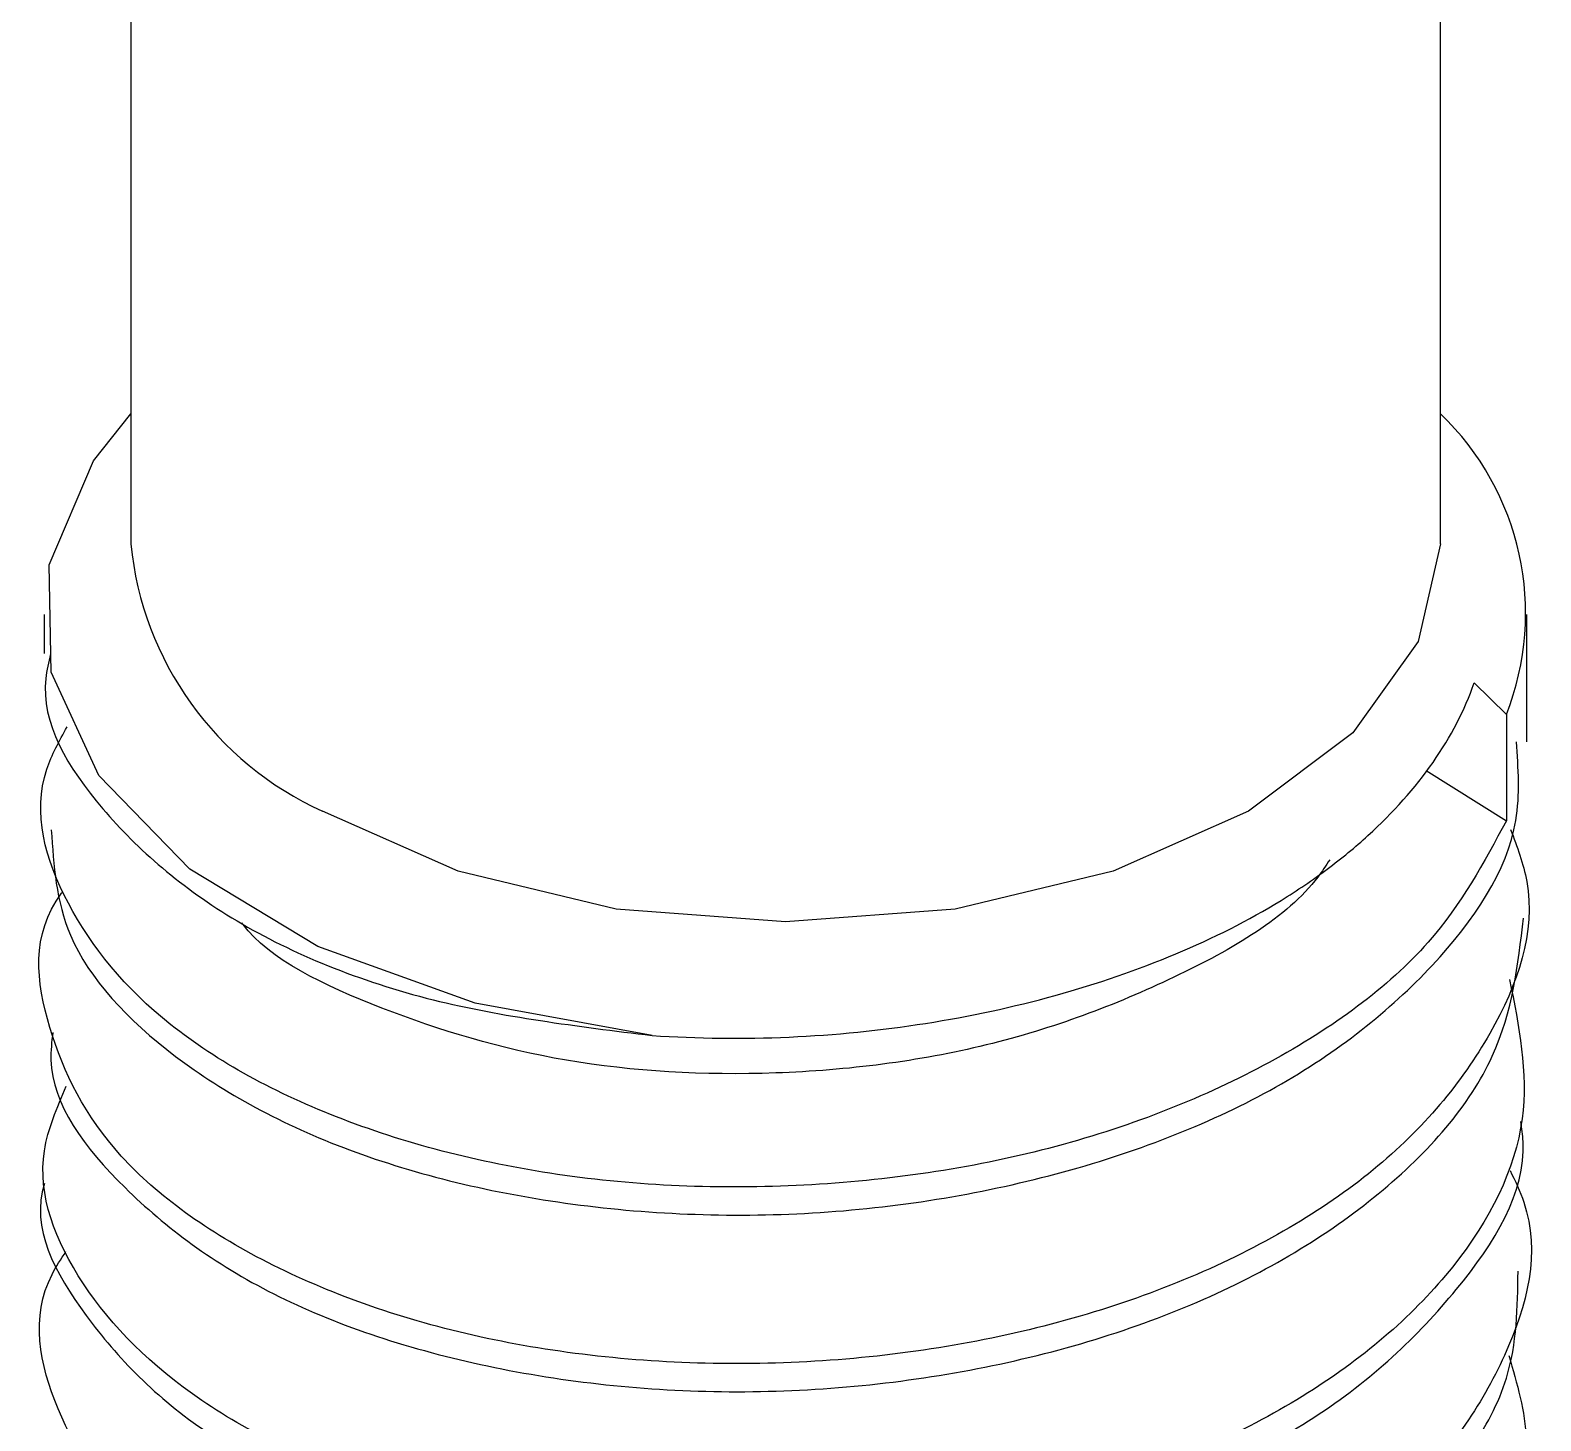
# Model space of a CAD drawing. Extents: x -976302 to -776254, y 5665 to 231437.
# Drawn here: x -788532.5 to -788470.9, y 90293.9 to 90350.5 of the extents above; entities that cross this region are included whole.
import ezdxf

# ---------------------------------------------------------------- set-up
doc = ezdxf.new("R2010")
doc.units = 0
doc.header["$LTSCALE"] = 1000
doc.header["$MEASUREMENT"] = 0
doc.layers.add('暖通', color=7, linetype='Continuous')

msp = doc.modelspace()

# ---------------------------------------------------------------- linework, layer by layer
at = {"layer": '暖通', "color": 7}
for p, q in [((-788528.358, 90417.298), (-788528.358, 90329.578)), ((-788528.358, 90417.298), (-788528.358, 90329.578)), ((-788528.358, 90417.298), (-788528.358, 90329.578)), ((-788528.358, 90417.298), (-788528.358, 90329.578)), ((-788475.019, 90329.578), (-788475.019, 90417.298)), ((-788475.019, 90329.578), (-788475.019, 90417.298)), ((-788475.019, 90329.578), (-788475.019, 90417.298)), ((-788475.019, 90329.578), (-788475.019, 90417.298)), ((-788531.881, 90326.702), (-788531.881, 90325.108)), ((-788531.881, 90326.702), (-788531.881, 90325.108)), ((-788531.881, 90326.702), (-788531.881, 90325.108)), ((-788531.881, 90326.702), (-788531.881, 90325.108)), ((-788471.497, 90321.516), (-788471.497, 90326.702)), ((-788471.497, 90321.516), (-788471.497, 90326.702)), ((-788471.497, 90321.516), (-788471.497, 90326.702)), ((-788471.497, 90321.516), (-788471.497, 90326.702)), ((-788473.645, 90323.911), (-788472.333, 90322.627)), ((-788473.645, 90323.911), (-788472.333, 90322.627)), ((-788472.333, 90322.627), (-788472.333, 90318.302)), ((-788472.333, 90322.627), (-788472.333, 90318.302)), ((-788475.601, 90320.342), (-788472.333, 90318.302)), ((-788475.601, 90320.342), (-788472.333, 90318.302)), ((-788475.601, 90320.342), (-788472.333, 90318.302)), ((-788475.601, 90320.342), (-788472.333, 90318.302))]:
    msp.add_line(p, q, dxfattribs=at)
at = {"layer": '暖通', "color": 7, "flags": 128}
for points in [[(-788507.127, 90309.557), (-788514.33, 90310.874), (-788520.741, 90313.181), (-788525.96, 90316.335), (-788529.658, 90320.139), (-788531.605, 90324.353), (-788531.678, 90328.714), (-788529.874, 90332.95), (-788528.358, 90334.872)], [(-788507.127, 90309.557), (-788514.33, 90310.874), (-788520.741, 90313.181), (-788525.96, 90316.335), (-788529.658, 90320.139), (-788531.605, 90324.353), (-788531.678, 90328.714), (-788529.874, 90332.95), (-788528.358, 90334.872)], [(-788507.127, 90309.557), (-788514.33, 90310.874), (-788520.741, 90313.181), (-788525.96, 90316.335), (-788529.658, 90320.139), (-788531.605, 90324.353), (-788531.678, 90328.714), (-788529.874, 90332.95), (-788528.358, 90334.872)], [(-788507.127, 90309.557), (-788514.33, 90310.874), (-788520.741, 90313.181), (-788525.96, 90316.335), (-788529.658, 90320.139), (-788531.605, 90324.353), (-788531.678, 90328.714), (-788529.874, 90332.95), (-788528.358, 90334.872)], [(-788475.019, 90329.578), (-788475.928, 90325.593), (-788478.592, 90321.88), (-788482.83, 90318.691), (-788488.354, 90316.244), (-788494.786, 90314.706), (-788501.689, 90314.182), (-788508.591, 90314.706), (-788515.023, 90316.244), (-788520.547, 90318.691)], [(-788475.019, 90329.578), (-788475.928, 90325.593), (-788478.592, 90321.88), (-788482.83, 90318.691), (-788488.354, 90316.244), (-788494.786, 90314.706), (-788501.689, 90314.182), (-788508.591, 90314.706), (-788515.023, 90316.244), (-788520.547, 90318.691)], [(-788475.019, 90329.578), (-788475.928, 90325.593), (-788478.592, 90321.88), (-788482.83, 90318.691), (-788488.354, 90316.244), (-788494.786, 90314.706), (-788501.689, 90314.182), (-788508.591, 90314.706), (-788515.023, 90316.244), (-788520.547, 90318.691)], [(-788475.019, 90329.578), (-788475.928, 90325.593), (-788478.592, 90321.88), (-788482.83, 90318.691), (-788488.354, 90316.244), (-788494.786, 90314.706), (-788501.689, 90314.182), (-788508.591, 90314.706), (-788515.023, 90316.244), (-788520.547, 90318.691)]]:
    msp.add_lwpolyline(points, dxfattribs=at)
at = {"layer": '暖通', "color": 7}
for centre, radius, start, end in [((-788482.793, 90326.75), 11.243, 338.49004, 46.25537), ((-788482.793, 90326.75), 11.243, 338.49004, 46.25537), ((-788515.036, 90330.891), 13.387, 185.62978, 245.69036), ((-788515.036, 90330.891), 13.387, 185.62978, 245.69036)]:
    msp.add_arc(centre, radius, start, end, dxfattribs=at)
for points, knots in [([(-788531.624, 90325.092), (-788531.704, 90324.759), (-788532.224, 90322.608), (-788529.842, 90318.662), (-788524.505, 90314.008), (-788516.517, 90310.719), (-788510.182, 90309.935), (-788507.127, 90309.557)], [0, 0, 0, 0, 0.044564, 0.287569, 0.530636, 0.773636, 1, 1, 1, 1]), ([(-788531.624, 90325.092), (-788531.704, 90324.759), (-788532.224, 90322.608), (-788529.842, 90318.662), (-788524.505, 90314.008), (-788516.517, 90310.719), (-788510.182, 90309.935), (-788507.127, 90309.557)], [0, 0, 0, 0, 0.044564, 0.287569, 0.530636, 0.773636, 1, 1, 1, 1]), ([(-788531.624, 90325.092), (-788531.704, 90324.759), (-788532.224, 90322.608), (-788529.842, 90318.662), (-788524.505, 90314.008), (-788516.517, 90310.719), (-788510.182, 90309.935), (-788507.127, 90309.557)], [0, 0, 0, 0, 0.044564, 0.287569, 0.530636, 0.773636, 1, 1, 1, 1]), ([(-788531.624, 90325.092), (-788531.704, 90324.759), (-788532.224, 90322.608), (-788529.842, 90318.662), (-788524.505, 90314.008), (-788516.517, 90310.719), (-788510.182, 90309.935), (-788507.127, 90309.557)], [0, 0, 0, 0, 0.044564, 0.287569, 0.530636, 0.773636, 1, 1, 1, 1]), ([(-788507.127, 90309.557), (-788505.268, 90309.434), (-788503.408, 90309.412), (-788499.685, 90309.577), (-788497.806, 90309.767), (-788494.177, 90310.337), (-788492.414, 90310.716), (-788488.992, 90311.663), (-788487.335, 90312.233), (-788484.264, 90313.523), (-788482.833, 90314.247), (-788480.85, 90315.464), (-788480.218, 90315.892), (-788479.038, 90316.772), (-788478.485, 90317.228), (-788476.938, 90318.635), (-788476.05, 90319.632), (-788474.59, 90321.726), (-788474.03, 90322.803), (-788473.645, 90323.911)], [0, 0, 0, 0, 0.125, 0.125, 0.25, 0.25, 0.375, 0.375, 0.5, 0.5, 0.625, 0.625, 0.6875, 0.6875, 0.75, 0.75, 0.875, 0.875, 1, 1, 1, 1]), ([(-788507.127, 90309.557), (-788505.268, 90309.434), (-788503.408, 90309.412), (-788499.685, 90309.577), (-788497.806, 90309.767), (-788494.177, 90310.337), (-788492.414, 90310.716), (-788488.992, 90311.663), (-788487.335, 90312.233), (-788484.264, 90313.523), (-788482.833, 90314.247), (-788480.85, 90315.464), (-788480.218, 90315.892), (-788479.038, 90316.772), (-788478.485, 90317.228), (-788476.938, 90318.635), (-788476.05, 90319.632), (-788474.59, 90321.726), (-788474.03, 90322.803), (-788473.645, 90323.911)], [0, 0, 0, 0, 0.125, 0.125, 0.25, 0.25, 0.375, 0.375, 0.5, 0.5, 0.625, 0.625, 0.6875, 0.6875, 0.75, 0.75, 0.875, 0.875, 1, 1, 1, 1]), ([(-788507.127, 90309.557), (-788505.268, 90309.434), (-788503.408, 90309.412), (-788499.685, 90309.577), (-788497.806, 90309.767), (-788494.177, 90310.337), (-788492.414, 90310.716), (-788488.992, 90311.663), (-788487.335, 90312.233), (-788484.264, 90313.523), (-788482.833, 90314.247), (-788480.85, 90315.464), (-788480.218, 90315.892), (-788479.038, 90316.772), (-788478.485, 90317.228), (-788476.938, 90318.635), (-788476.05, 90319.632), (-788474.59, 90321.726), (-788474.03, 90322.803), (-788473.645, 90323.911)], [0, 0, 0, 0, 0.125, 0.125, 0.25, 0.25, 0.375, 0.375, 0.5, 0.5, 0.625, 0.625, 0.6875, 0.6875, 0.75, 0.75, 0.875, 0.875, 1, 1, 1, 1]), ([(-788507.127, 90309.557), (-788505.268, 90309.434), (-788503.408, 90309.412), (-788499.685, 90309.577), (-788497.806, 90309.767), (-788494.177, 90310.337), (-788492.414, 90310.716), (-788488.992, 90311.663), (-788487.335, 90312.233), (-788484.264, 90313.523), (-788482.833, 90314.247), (-788480.85, 90315.464), (-788480.218, 90315.892), (-788479.038, 90316.772), (-788478.485, 90317.228), (-788476.938, 90318.635), (-788476.05, 90319.632), (-788474.59, 90321.726), (-788474.03, 90322.803), (-788473.645, 90323.911)], [0, 0, 0, 0, 0.125, 0.125, 0.25, 0.25, 0.375, 0.375, 0.5, 0.5, 0.625, 0.625, 0.6875, 0.6875, 0.75, 0.75, 0.875, 0.875, 1, 1, 1, 1]), ([(-788472.333, 90318.302), (-788473.242, 90316.607), (-788475.222, 90312.915), (-788481.653, 90308.227), (-788490.464, 90304.714), (-788500.606, 90303.16), (-788510.855, 90303.531), (-788520.059, 90305.883), (-788527.246, 90309.813), (-788531.316, 90314.831), (-788532.547, 90319.235), (-788531.27, 90321.549), (-788530.957, 90322.118)], [0, 0, 0, 0, 0.092576, 0.201565, 0.310546, 0.419562, 0.528548, 0.637557, 0.74654, 0.855531, 0.96453, 1, 1, 1, 1]), ([(-788472.333, 90318.302), (-788473.242, 90316.607), (-788475.222, 90312.915), (-788481.653, 90308.227), (-788490.464, 90304.714), (-788500.606, 90303.16), (-788510.855, 90303.531), (-788520.059, 90305.883), (-788527.246, 90309.813), (-788531.316, 90314.831), (-788532.547, 90319.235), (-788531.27, 90321.549), (-788530.957, 90322.118)], [0, 0, 0, 0, 0.092576, 0.201565, 0.310546, 0.419562, 0.528548, 0.637557, 0.74654, 0.855531, 0.96453, 1, 1, 1, 1]), ([(-788472.333, 90318.302), (-788473.242, 90316.607), (-788475.222, 90312.915), (-788481.653, 90308.227), (-788490.464, 90304.714), (-788500.606, 90303.16), (-788510.855, 90303.531), (-788520.059, 90305.883), (-788527.246, 90309.813), (-788531.316, 90314.831), (-788532.547, 90319.235), (-788531.27, 90321.549), (-788530.957, 90322.118)], [0, 0, 0, 0, 0.092576, 0.201565, 0.310546, 0.419562, 0.528548, 0.637557, 0.74654, 0.855531, 0.96453, 1, 1, 1, 1]), ([(-788472.333, 90318.302), (-788473.242, 90316.607), (-788475.222, 90312.915), (-788481.653, 90308.227), (-788490.464, 90304.714), (-788500.606, 90303.16), (-788510.855, 90303.531), (-788520.059, 90305.883), (-788527.246, 90309.813), (-788531.316, 90314.831), (-788532.547, 90319.235), (-788531.27, 90321.549), (-788530.957, 90322.118)], [0, 0, 0, 0, 0.092576, 0.201565, 0.310546, 0.419562, 0.528548, 0.637557, 0.74654, 0.855531, 0.96453, 1, 1, 1, 1]), ([(-788531.597, 90317.933), (-788531.503, 90316.483), (-788531.291, 90313.2), (-788526.944, 90308.515), (-788519.803, 90304.624), (-788510.515, 90302.384), (-788500.251, 90302.008), (-788490.158, 90303.712), (-788481.32, 90307.192), (-788474.958, 90312.257), (-788471.617, 90317.277), (-788471.847, 90320.443), (-788471.926, 90321.517)], [0, 0, 0, 0, 0.084964, 0.192458, 0.299933, 0.40741, 0.514904, 0.622378, 0.729882, 0.837355, 0.944849, 1, 1, 1, 1]), ([(-788531.597, 90317.933), (-788531.503, 90316.483), (-788531.291, 90313.2), (-788526.944, 90308.515), (-788519.803, 90304.624), (-788510.515, 90302.384), (-788500.251, 90302.008), (-788490.158, 90303.712), (-788481.32, 90307.192), (-788474.958, 90312.257), (-788471.617, 90317.277), (-788471.847, 90320.443), (-788471.926, 90321.517)], [0, 0, 0, 0, 0.084964, 0.192458, 0.299933, 0.40741, 0.514904, 0.622378, 0.729882, 0.837355, 0.944849, 1, 1, 1, 1]), ([(-788531.597, 90317.933), (-788531.503, 90316.483), (-788531.291, 90313.2), (-788526.944, 90308.515), (-788519.803, 90304.624), (-788510.515, 90302.384), (-788500.251, 90302.008), (-788490.158, 90303.712), (-788481.32, 90307.192), (-788474.958, 90312.257), (-788471.617, 90317.277), (-788471.847, 90320.443), (-788471.926, 90321.517)], [0, 0, 0, 0, 0.084964, 0.192458, 0.299933, 0.40741, 0.514904, 0.622378, 0.729882, 0.837355, 0.944849, 1, 1, 1, 1]), ([(-788531.597, 90317.933), (-788531.503, 90316.483), (-788531.291, 90313.2), (-788526.944, 90308.515), (-788519.803, 90304.624), (-788510.515, 90302.384), (-788500.251, 90302.008), (-788490.158, 90303.712), (-788481.32, 90307.192), (-788474.958, 90312.257), (-788471.617, 90317.277), (-788471.847, 90320.443), (-788471.926, 90321.517)], [0, 0, 0, 0, 0.084964, 0.192458, 0.299933, 0.40741, 0.514904, 0.622378, 0.729882, 0.837355, 0.944849, 1, 1, 1, 1]), ([(-788472.159, 90317.947), (-788471.896, 90317.245), (-788470.87, 90314.51), (-788472.604, 90309.509), (-788477.26, 90303.896), (-788484.903, 90299.436), (-788494.38, 90296.672), (-788504.7, 90295.884), (-788514.68, 90297.04), (-788523.168, 90300.089), (-788529.331, 90304.503), (-788531.986, 90309.807), (-788532.441, 90313.685), (-788531.151, 90315.386), (-788531.136, 90315.405)], [0, 0, 0, 0, 0.03333, 0.129877, 0.226445, 0.322989, 0.419542, 0.516097, 0.612643, 0.70921, 0.805753, 0.902324, 0.998871, 1, 1, 1, 1]), ([(-788472.159, 90317.947), (-788471.896, 90317.245), (-788470.87, 90314.51), (-788472.604, 90309.509), (-788477.26, 90303.896), (-788484.903, 90299.436), (-788494.38, 90296.672), (-788504.7, 90295.884), (-788514.68, 90297.04), (-788523.168, 90300.089), (-788529.331, 90304.503), (-788531.986, 90309.807), (-788532.441, 90313.685), (-788531.151, 90315.386), (-788531.136, 90315.405)], [0, 0, 0, 0, 0.03333, 0.129877, 0.226445, 0.322989, 0.419542, 0.516097, 0.612643, 0.70921, 0.805753, 0.902324, 0.998871, 1, 1, 1, 1]), ([(-788472.159, 90317.947), (-788471.896, 90317.245), (-788470.87, 90314.51), (-788472.604, 90309.509), (-788477.26, 90303.896), (-788484.903, 90299.436), (-788494.38, 90296.672), (-788504.7, 90295.884), (-788514.68, 90297.04), (-788523.168, 90300.089), (-788529.331, 90304.503), (-788531.986, 90309.807), (-788532.441, 90313.685), (-788531.151, 90315.386), (-788531.136, 90315.405)], [0, 0, 0, 0, 0.03333, 0.129877, 0.226445, 0.322989, 0.419542, 0.516097, 0.612643, 0.70921, 0.805753, 0.902324, 0.998871, 1, 1, 1, 1]), ([(-788472.159, 90317.947), (-788471.896, 90317.245), (-788470.87, 90314.51), (-788472.604, 90309.509), (-788477.26, 90303.896), (-788484.903, 90299.436), (-788494.38, 90296.672), (-788504.7, 90295.884), (-788514.68, 90297.04), (-788523.168, 90300.089), (-788529.331, 90304.503), (-788531.986, 90309.807), (-788532.441, 90313.685), (-788531.151, 90315.386), (-788531.136, 90315.405)], [0, 0, 0, 0, 0.03333, 0.129877, 0.226445, 0.322989, 0.419542, 0.516097, 0.612643, 0.70921, 0.805753, 0.902324, 0.998871, 1, 1, 1, 1]), ([(-788479.529, 90316.715), (-788479.685, 90316.475), (-788480.931, 90314.558), (-788485.73, 90311.754), (-788493.326, 90308.877), (-788502.098, 90307.765), (-788510.838, 90308.256), (-788518.248, 90310.52), (-788522.758, 90312.671), (-788523.821, 90314.122), (-788523.838, 90314.145)], [0, 0, 0, 0, 0.023248, 0.185586, 0.347917, 0.510292, 0.672623, 0.835004, 0.997332, 1, 1, 1, 1]), ([(-788479.529, 90316.715), (-788479.685, 90316.475), (-788480.931, 90314.558), (-788485.73, 90311.754), (-788493.326, 90308.877), (-788502.098, 90307.765), (-788510.838, 90308.256), (-788518.248, 90310.52), (-788522.758, 90312.671), (-788523.821, 90314.122), (-788523.838, 90314.145)], [0, 0, 0, 0, 0.023248, 0.185586, 0.347917, 0.510292, 0.672623, 0.835004, 0.997332, 1, 1, 1, 1]), ([(-788479.529, 90316.715), (-788479.685, 90316.475), (-788480.931, 90314.558), (-788485.73, 90311.754), (-788493.326, 90308.877), (-788502.098, 90307.765), (-788510.838, 90308.256), (-788518.248, 90310.52), (-788522.758, 90312.671), (-788523.821, 90314.122), (-788523.838, 90314.145)], [0, 0, 0, 0, 0.023248, 0.185586, 0.347917, 0.510292, 0.672623, 0.835004, 0.997332, 1, 1, 1, 1]), ([(-788479.529, 90316.715), (-788479.685, 90316.475), (-788480.931, 90314.558), (-788485.73, 90311.754), (-788493.326, 90308.877), (-788502.098, 90307.765), (-788510.838, 90308.256), (-788518.248, 90310.52), (-788522.758, 90312.671), (-788523.821, 90314.122), (-788523.838, 90314.145)], [0, 0, 0, 0, 0.023248, 0.185586, 0.347917, 0.510292, 0.672623, 0.835004, 0.997332, 1, 1, 1, 1]), ([(-788531.539, 90309.677), (-788531.581, 90309.305), (-788531.829, 90307.105), (-788528.924, 90303.226), (-788522.982, 90298.779), (-788514.346, 90295.875), (-788504.353, 90294.716), (-788494.046, 90295.62), (-788484.586, 90298.426), (-788477.137, 90302.91), (-788472.313, 90308.45), (-788471.856, 90312.434), (-788471.639, 90314.331)], [0, 0, 0, 0, 0.022324, 0.132065, 0.24182, 0.351552, 0.461323, 0.571061, 0.680815, 0.790554, 0.90029, 1, 1, 1, 1]), ([(-788531.539, 90309.677), (-788531.581, 90309.305), (-788531.829, 90307.105), (-788528.924, 90303.226), (-788522.982, 90298.779), (-788514.346, 90295.875), (-788504.353, 90294.716), (-788494.046, 90295.62), (-788484.586, 90298.426), (-788477.137, 90302.91), (-788472.313, 90308.45), (-788471.856, 90312.434), (-788471.639, 90314.331)], [0, 0, 0, 0, 0.022324, 0.132065, 0.24182, 0.351552, 0.461323, 0.571061, 0.680815, 0.790554, 0.90029, 1, 1, 1, 1]), ([(-788531.539, 90309.677), (-788531.581, 90309.305), (-788531.829, 90307.105), (-788528.924, 90303.226), (-788522.982, 90298.779), (-788514.346, 90295.875), (-788504.353, 90294.716), (-788494.046, 90295.62), (-788484.586, 90298.426), (-788477.137, 90302.91), (-788472.313, 90308.45), (-788471.856, 90312.434), (-788471.639, 90314.331)], [0, 0, 0, 0, 0.022324, 0.132065, 0.24182, 0.351552, 0.461323, 0.571061, 0.680815, 0.790554, 0.90029, 1, 1, 1, 1]), ([(-788531.539, 90309.677), (-788531.581, 90309.305), (-788531.829, 90307.105), (-788528.924, 90303.226), (-788522.982, 90298.779), (-788514.346, 90295.875), (-788504.353, 90294.716), (-788494.046, 90295.62), (-788484.586, 90298.426), (-788477.137, 90302.91), (-788472.313, 90308.45), (-788471.856, 90312.434), (-788471.639, 90314.331)], [0, 0, 0, 0, 0.022324, 0.132065, 0.24182, 0.351552, 0.461323, 0.571061, 0.680815, 0.790554, 0.90029, 1, 1, 1, 1]), ([(-788472.202, 90311.837), (-788471.821, 90309.944), (-788471.021, 90305.97), (-788474.048, 90299.983), (-788479.995, 90294.787), (-788488.471, 90290.919), (-788498.42, 90288.943), (-788508.746, 90288.908), (-788518.261, 90290.853), (-788525.951, 90294.503), (-788530.723, 90299.321), (-788532.51, 90303.973), (-788531.365, 90306.62), (-788530.989, 90307.49)], [0, 0, 0, 0, 0.087521, 0.183673, 0.279841, 0.375988, 0.472166, 0.568317, 0.664479, 0.760633, 0.856781, 0.952953, 1, 1, 1, 1]), ([(-788472.202, 90311.837), (-788471.821, 90309.944), (-788471.021, 90305.97), (-788474.048, 90299.983), (-788479.995, 90294.787), (-788488.471, 90290.919), (-788498.42, 90288.943), (-788508.746, 90288.908), (-788518.261, 90290.853), (-788525.951, 90294.503), (-788530.723, 90299.321), (-788532.51, 90303.973), (-788531.365, 90306.62), (-788530.989, 90307.49)], [0, 0, 0, 0, 0.087521, 0.183673, 0.279841, 0.375988, 0.472166, 0.568317, 0.664479, 0.760633, 0.856781, 0.952953, 1, 1, 1, 1]), ([(-788472.202, 90311.837), (-788471.821, 90309.944), (-788471.021, 90305.97), (-788474.048, 90299.983), (-788479.995, 90294.787), (-788488.471, 90290.919), (-788498.42, 90288.943), (-788508.746, 90288.908), (-788518.261, 90290.853), (-788525.951, 90294.503), (-788530.723, 90299.321), (-788532.51, 90303.973), (-788531.365, 90306.62), (-788530.989, 90307.49)], [0, 0, 0, 0, 0.087521, 0.183673, 0.279841, 0.375988, 0.472166, 0.568317, 0.664479, 0.760633, 0.856781, 0.952953, 1, 1, 1, 1]), ([(-788472.202, 90311.837), (-788471.821, 90309.944), (-788471.021, 90305.97), (-788474.048, 90299.983), (-788479.995, 90294.787), (-788488.471, 90290.919), (-788498.42, 90288.943), (-788508.746, 90288.908), (-788518.261, 90290.853), (-788525.951, 90294.503), (-788530.723, 90299.321), (-788532.51, 90303.973), (-788531.365, 90306.62), (-788530.989, 90307.49)], [0, 0, 0, 0, 0.087521, 0.183673, 0.279841, 0.375988, 0.472166, 0.568317, 0.664479, 0.760633, 0.856781, 0.952953, 1, 1, 1, 1]), ([(-788531.88, 90303.532), (-788531.88, 90303.532), (-788532.449, 90301.731), (-788530.458, 90298.046), (-788525.773, 90293.192), (-788517.953, 90289.63), (-788508.408, 90287.755), (-788498.067, 90287.821), (-788488.169, 90289.923), (-788479.704, 90293.758), (-788474.057, 90299.085), (-788471.383, 90303.428), (-788471.705, 90305.783), (-788471.743, 90306.057)], [0, 0, 0, 0, 0.000017, 0.109517, 0.219044, 0.328541, 0.438051, 0.547559, 0.65706, 0.766579, 0.876074, 0.985605, 1, 1, 1, 1]), ([(-788531.88, 90303.532), (-788531.88, 90303.532), (-788532.449, 90301.731), (-788530.458, 90298.046), (-788525.773, 90293.192), (-788517.953, 90289.63), (-788508.408, 90287.755), (-788498.067, 90287.821), (-788488.169, 90289.923), (-788479.704, 90293.758), (-788474.057, 90299.085), (-788471.383, 90303.428), (-788471.705, 90305.783), (-788471.743, 90306.057)], [0, 0, 0, 0, 0.000017, 0.109517, 0.219044, 0.328541, 0.438051, 0.547559, 0.65706, 0.766579, 0.876074, 0.985605, 1, 1, 1, 1]), ([(-788531.88, 90303.532), (-788531.88, 90303.532), (-788532.449, 90301.731), (-788530.458, 90298.046), (-788525.773, 90293.192), (-788517.953, 90289.63), (-788508.408, 90287.755), (-788498.067, 90287.821), (-788488.169, 90289.923), (-788479.704, 90293.758), (-788474.057, 90299.085), (-788471.383, 90303.428), (-788471.705, 90305.783), (-788471.743, 90306.057)], [0, 0, 0, 0, 0.000017, 0.109517, 0.219044, 0.328541, 0.438051, 0.547559, 0.65706, 0.766579, 0.876074, 0.985605, 1, 1, 1, 1]), ([(-788531.88, 90303.532), (-788531.88, 90303.532), (-788532.449, 90301.731), (-788530.458, 90298.046), (-788525.773, 90293.192), (-788517.953, 90289.63), (-788508.408, 90287.755), (-788498.067, 90287.821), (-788488.169, 90289.923), (-788479.704, 90293.758), (-788474.057, 90299.085), (-788471.383, 90303.428), (-788471.705, 90305.783), (-788471.743, 90306.057)], [0, 0, 0, 0, 0.000017, 0.109517, 0.219044, 0.328541, 0.438051, 0.547559, 0.65706, 0.766579, 0.876074, 0.985605, 1, 1, 1, 1]), ([(-788472.182, 90304.067), (-788471.976, 90303.636), (-788470.812, 90301.202), (-788472.028, 90296.421), (-788475.98, 90290.614), (-788483.116, 90285.875), (-788492.274, 90282.707), (-788502.517, 90281.512), (-788512.664, 90282.247), (-788521.554, 90284.936), (-788528.276, 90289.097), (-788531.702, 90294.266), (-788532.524, 90298.429), (-788531.203, 90300.455), (-788531.002, 90300.764)], [0, 0, 0, 0, 0.020705, 0.116896, 0.213101, 0.309294, 0.405484, 0.501695, 0.597885, 0.694102, 0.790291, 0.886496, 0.982692, 1, 1, 1, 1]), ([(-788472.182, 90304.067), (-788471.976, 90303.636), (-788470.812, 90301.202), (-788472.028, 90296.421), (-788475.98, 90290.614), (-788483.116, 90285.875), (-788492.274, 90282.707), (-788502.517, 90281.512), (-788512.664, 90282.247), (-788521.554, 90284.936), (-788528.276, 90289.097), (-788531.702, 90294.266), (-788532.524, 90298.429), (-788531.203, 90300.455), (-788531.002, 90300.764)], [0, 0, 0, 0, 0.020705, 0.116896, 0.213101, 0.309294, 0.405484, 0.501695, 0.597885, 0.694102, 0.790291, 0.886496, 0.982692, 1, 1, 1, 1]), ([(-788472.182, 90304.067), (-788471.976, 90303.636), (-788470.812, 90301.202), (-788472.028, 90296.421), (-788475.98, 90290.614), (-788483.116, 90285.875), (-788492.274, 90282.707), (-788502.517, 90281.512), (-788512.664, 90282.247), (-788521.554, 90284.936), (-788528.276, 90289.097), (-788531.702, 90294.266), (-788532.524, 90298.429), (-788531.203, 90300.455), (-788531.002, 90300.764)], [0, 0, 0, 0, 0.020705, 0.116896, 0.213101, 0.309294, 0.405484, 0.501695, 0.597885, 0.694102, 0.790291, 0.886496, 0.982692, 1, 1, 1, 1]), ([(-788472.182, 90304.067), (-788471.976, 90303.636), (-788470.812, 90301.202), (-788472.028, 90296.421), (-788475.98, 90290.614), (-788483.116, 90285.875), (-788492.274, 90282.707), (-788502.517, 90281.512), (-788512.664, 90282.247), (-788521.554, 90284.936), (-788528.276, 90289.097), (-788531.702, 90294.266), (-788532.524, 90298.429), (-788531.203, 90300.455), (-788531.002, 90300.764)], [0, 0, 0, 0, 0.020705, 0.116896, 0.213101, 0.309294, 0.405484, 0.501695, 0.597885, 0.694102, 0.790291, 0.886496, 0.982692, 1, 1, 1, 1]), ([(-788523.683, 90285.606), (-788522.807, 90285.016), (-788519.825, 90283.01), (-788512.238, 90281.147), (-788502.19, 90280.333), (-788491.944, 90281.689), (-788482.805, 90284.852), (-788475.913, 90289.659), (-788471.921, 90294.941), (-788471.877, 90298.496), (-788471.858, 90299.957)], [0, 0, 0, 0, 0.0584627, 0.1990135, 0.3396067, 0.4801636, 0.6207532, 0.7613068, 0.9018741, 1, 1, 1, 1]), ([(-788523.683, 90285.606), (-788522.807, 90285.016), (-788519.825, 90283.01), (-788512.238, 90281.147), (-788502.19, 90280.333), (-788491.944, 90281.689), (-788482.805, 90284.852), (-788475.913, 90289.659), (-788471.921, 90294.941), (-788471.877, 90298.496), (-788471.858, 90299.957)], [0, 0, 0, 0, 0.0584627, 0.1990135, 0.3396067, 0.4801636, 0.6207532, 0.7613068, 0.9018741, 1, 1, 1, 1]), ([(-788523.683, 90285.606), (-788522.807, 90285.016), (-788519.825, 90283.01), (-788512.238, 90281.147), (-788502.19, 90280.333), (-788491.944, 90281.689), (-788482.805, 90284.852), (-788475.913, 90289.659), (-788471.921, 90294.941), (-788471.877, 90298.496), (-788471.858, 90299.957)], [0, 0, 0, 0, 0.0584627, 0.1990135, 0.3396067, 0.4801636, 0.6207532, 0.7613068, 0.9018741, 1, 1, 1, 1]), ([(-788523.683, 90285.606), (-788522.807, 90285.016), (-788519.825, 90283.01), (-788512.238, 90281.147), (-788502.19, 90280.333), (-788491.944, 90281.689), (-788482.805, 90284.852), (-788475.913, 90289.659), (-788471.921, 90294.941), (-788471.877, 90298.496), (-788471.858, 90299.957)], [0, 0, 0, 0, 0.0584627, 0.1990135, 0.3396067, 0.4801636, 0.6207532, 0.7613068, 0.9018741, 1, 1, 1, 1]), ([(-788472.231, 90296.524), (-788471.898, 90295.388), (-788470.962, 90292.195), (-788473.215, 90286.832), (-788478.485, 90281.406), (-788486.534, 90277.21), (-788496.253, 90274.811), (-788506.6, 90274.374), (-788516.378, 90275.9), (-788524.535, 90279.245), (-788529.976, 90283.843), (-788532.402, 90288.702), (-788531.474, 90291.679), (-788531.109, 90292.851)], [0, 0, 0, 0, 0.054164, 0.152172, 0.250207, 0.348214, 0.446239, 0.544252, 0.642266, 0.740287, 0.838291, 0.93633, 1, 1, 1, 1]), ([(-788472.231, 90296.524), (-788471.898, 90295.388), (-788470.962, 90292.195), (-788473.215, 90286.832), (-788478.485, 90281.406), (-788486.534, 90277.21), (-788496.253, 90274.811), (-788506.6, 90274.374), (-788516.378, 90275.9), (-788524.535, 90279.245), (-788529.976, 90283.843), (-788532.402, 90288.702), (-788531.474, 90291.679), (-788531.109, 90292.851)], [0, 0, 0, 0, 0.054164, 0.152172, 0.250207, 0.348214, 0.446239, 0.544252, 0.642266, 0.740287, 0.838291, 0.93633, 1, 1, 1, 1]), ([(-788472.231, 90296.524), (-788471.898, 90295.388), (-788470.962, 90292.195), (-788473.215, 90286.832), (-788478.485, 90281.406), (-788486.534, 90277.21), (-788496.253, 90274.811), (-788506.6, 90274.374), (-788516.378, 90275.9), (-788524.535, 90279.245), (-788529.976, 90283.843), (-788532.402, 90288.702), (-788531.474, 90291.679), (-788531.109, 90292.851)], [0, 0, 0, 0, 0.054164, 0.152172, 0.250207, 0.348214, 0.446239, 0.544252, 0.642266, 0.740287, 0.838291, 0.93633, 1, 1, 1, 1]), ([(-788472.231, 90296.524), (-788471.898, 90295.388), (-788470.962, 90292.195), (-788473.215, 90286.832), (-788478.485, 90281.406), (-788486.534, 90277.21), (-788496.253, 90274.811), (-788506.6, 90274.374), (-788516.378, 90275.9), (-788524.535, 90279.245), (-788529.976, 90283.843), (-788532.402, 90288.702), (-788531.474, 90291.679), (-788531.109, 90292.851)], [0, 0, 0, 0, 0.054164, 0.152172, 0.250207, 0.348214, 0.446239, 0.544252, 0.642266, 0.740287, 0.838291, 0.93633, 1, 1, 1, 1])]:
    msp.add_open_spline(points, degree=3, knots=knots, dxfattribs=at)

doc.saveas('drawing.dxf')
